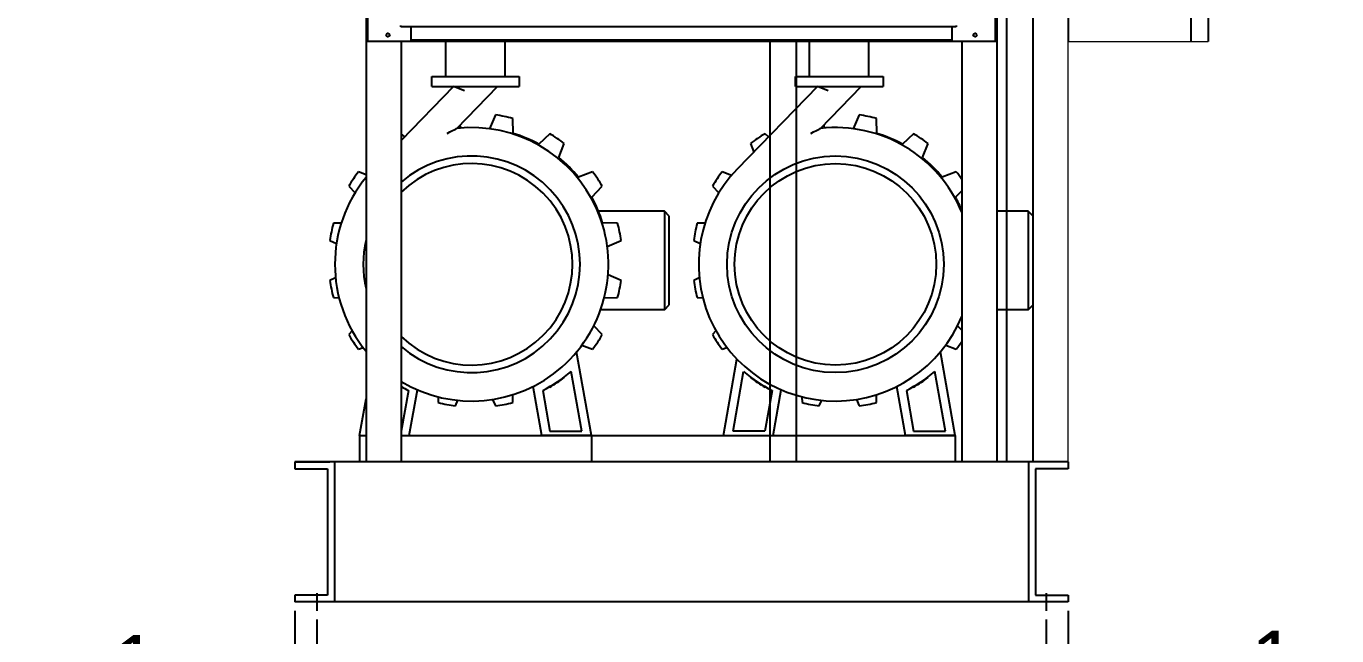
# Model space of a CAD drawing. Header units: inches. Extents: x 2163 to 2605, y 1222 to 1501.
# Drawn here: x 2271.6 to 2346.4, y 1281 to 1315.8 of the extents above; entities that cross this region are included whole.
import ezdxf

# ---------------------------------------------------------------- set-up
doc = ezdxf.new("R2010")
doc.units = ezdxf.units.IN
doc.header["$MEASUREMENT"] = 0
doc.header["$PDSIZE"] = -1
for name, color, linetype in [('External Disconnect 1 H1', 7, 'Continuous'), ('WATANK', 7, 'Continuous'), ('WCTANK', 7, 'Continuous'), ('WDPUMP', 7, 'Continuous'), ('WEPC', 7, 'Continuous'), ('WSPUMP', 7, 'Continuous')]:
    doc.layers.add(name, color=color, linetype=linetype)
doc.dimstyles.new('General Dimension', dxfattribs={"dimtxt": 3.5, "dimasz": 4, "dimexe": 1, "dimexo": 0.5, "dimgap": 0.09, "dimtad": 0, "dimtih": 1, "dimtoh": 1, "dimdec": 3, "dimzin": 0, "dimdsep": 46, "dimlunit": 5, "dimtxsty": 'Standard', "dimcen": 0.09, "dimadec": 0, "dimazin": 0, "dimtfac": 1, "dimtdec": 3, "dimtofl": 0, "dimtmove": 0, "dimatfit": 3, "dimfxl": 1, "dimtolj": 1, "dimtzin": 0, "dimarcsym": 0})

# ---------------------------------------------------------------- blocks, each defined once
blk = doc.blocks.new('*D42')
at = {"color": 0, "linetype": 'Continuous', "lineweight": -2}
for p, q in [((2331.027, 1282.458), (2331.027, 1276.123)), ((2329.777, 1281.958), (2329.777, 1276.123)), ((2325.777, 1277.123), (2321.777, 1277.123)), ((2335.027, 1277.123), (2339.027, 1277.123))]:
    blk.add_line(p, q, dxfattribs=at)
at = {"color": 0, "linetype": 'Continuous'}
for points in [[(2325.777, 1277.79), (2325.777, 1276.456), (2329.777, 1277.123)], [(2335.027, 1277.79), (2335.027, 1276.456), (2331.027, 1277.123)]]:
    blk.add_solid(points, dxfattribs=at)
at = {"layer": 'Defpoints', "color": 0, "linetype": 'Continuous'}
for p in [(2331.027, 1282.958), (2329.777, 1282.458), (2331.027, 1277.123)]:
    blk.add_point(p, dxfattribs=at)
at = {"color": 0, "linetype": 'Continuous', "insert": (2341.451, 1277.123), "char_height": 3.5, "attachment_point": 5}
blk.add_mtext('\\A1;1{\\H1x;\\S1/4;}', dxfattribs=at)
blk = doc.blocks.new('*D43')
at = {"color": 0, "linetype": 'Continuous', "lineweight": -2}
for p, q in [((2286.902, 1282.458), (2286.902, 1275.879)), ((2288.152, 1281.958), (2288.152, 1275.879)), ((2282.902, 1276.879), (2278.902, 1276.879)), ((2292.152, 1276.879), (2296.152, 1276.879))]:
    blk.add_line(p, q, dxfattribs=at)
at = {"color": 0, "linetype": 'Continuous'}
for points in [[(2282.902, 1277.546), (2282.902, 1276.212), (2286.902, 1276.879)], [(2292.152, 1277.546), (2292.152, 1276.212), (2288.152, 1276.879)]]:
    blk.add_solid(points, dxfattribs=at)
at = {"layer": 'Defpoints', "color": 0, "linetype": 'Continuous'}
for p in [(2286.902, 1282.958), (2288.152, 1282.458), (2286.902, 1276.879)]:
    blk.add_point(p, dxfattribs=at)
at = {"color": 0, "linetype": 'Continuous', "insert": (2276.479, 1276.879), "char_height": 3.5, "attachment_point": 5}
blk.add_mtext('\\A1;1{\\H1x;\\S1/4;}', dxfattribs=at)

msp = doc.modelspace()

# ---------------------------------------------------------------- linework, layer by layer
at = {"color": 0, "linetype": 'Continuous'}
for p, q in [((2331.0274, 1290.9578), (2286.9024, 1290.9578)), ((2331.0274, 1290.9578), (2286.9024, 1290.9578)), ((2286.9024, 1290.9578), (2286.9024, 1290.5678)), ((2286.9024, 1290.9578), (2286.9024, 1290.5678)), ((2289.1524, 1290.9578), (2289.1524, 1282.9578)), ((2289.1524, 1290.9578), (2289.1524, 1282.9578)), ((2328.7774, 1290.9578), (2328.7774, 1282.9578)), ((2328.7774, 1290.9578), (2328.7774, 1282.9578)), ((2331.0274, 1290.9578), (2331.0274, 1290.5678)), ((2331.0274, 1290.9578), (2331.0274, 1290.5678)), ((2286.9024, 1290.5678), (2288.7624, 1290.5678)), ((2286.9024, 1290.5678), (2288.7624, 1290.5678)), ((2288.7624, 1290.5678), (2288.7624, 1283.3478)), ((2288.7624, 1290.5678), (2288.7624, 1283.3478)), ((2331.0274, 1290.5678), (2329.1674, 1290.5678)), ((2329.1674, 1290.5678), (2329.1674, 1283.3478)), ((2331.0274, 1290.5678), (2329.1674, 1290.5678)), ((2329.1674, 1290.5678), (2329.1674, 1283.3478)), ((2288.7624, 1283.3478), (2286.9024, 1283.3478)), ((2286.9024, 1283.3478), (2286.9024, 1282.9578)), ((2288.7624, 1283.3478), (2286.9024, 1283.3478)), ((2286.9024, 1283.3478), (2286.9024, 1282.9578)), ((2331.0274, 1282.9578), (2286.9024, 1282.9578)), ((2331.0274, 1282.9578), (2286.9024, 1282.9578)), ((2288.1524, 1283.4578), (2288.1524, 1282.4578)), ((2288.1524, 1283.4578), (2288.1524, 1282.4578)), ((2329.1674, 1283.3478), (2331.0274, 1283.3478)), ((2329.1674, 1283.3478), (2331.0274, 1283.3478)), ((2329.7774, 1283.4578), (2329.7774, 1282.4578)), ((2329.7774, 1283.4578), (2329.7774, 1282.4578)), ((2331.0274, 1283.3478), (2331.0274, 1282.9578)), ((2331.0274, 1283.3478), (2331.0274, 1282.9578))]:
    msp.add_line(p, q, dxfattribs=at)
at = {"layer": 'External Disconnect 1 H1', "color": 0, "linetype": 'Continuous'}
for p, q in [((2331.0274, 1346.5919), (2331.0274, 1314.9578)), ((2331.0274, 1346.5919), (2331.0274, 1314.9578)), ((2338.0274, 1346.5919), (2338.0274, 1314.9578)), ((2338.0274, 1346.5919), (2338.0274, 1314.9578)), ((2339.0274, 1346.5919), (2339.0274, 1314.9578)), ((2339.0274, 1346.5919), (2339.0274, 1314.9578))]:
    msp.add_line(p, q, dxfattribs=at)
at = {"layer": 'External Disconnect 1 H1', "color": 0, "linetype": 'Continuous', "lineweight": 15}
for p, q in [((2331.0274, 1314.9578), (2339.0274, 1314.9578)), ((2331.0274, 1290.9578), (2331.0274, 1314.9578)), ((2331.0274, 1314.9578), (2339.0274, 1314.9578)), ((2331.0274, 1290.9578), (2331.0274, 1314.9578))]:
    msp.add_line(p, q, dxfattribs=at)
at = {"layer": 'WATANK', "color": 0, "linetype": 'Continuous'}
for p, q in [((2286.9024, 1290.9578), (2286.9024, 1290.5678)), ((2286.9024, 1290.9578), (2286.9024, 1290.5678)), ((2331.0274, 1290.9578), (2331.0274, 1290.5678)), ((2331.0274, 1290.9578), (2331.0274, 1290.5678))]:
    msp.add_line(p, q, dxfattribs=at)
at = {"layer": 'WCTANK', "color": 0, "linetype": 'Continuous'}
for radius in [6.1844, 5.754]:
    msp.add_circle((2317.7474, 1302.2378), radius, dxfattribs=at)
for radius, start, end in [(6.1844, 229.404295, 130.595705), (5.754, 225.621713, 134.378287), (6.1844, 166.93374, 193.06626)]:
    msp.add_arc((2296.9892, 1302.2378), radius, start, end, dxfattribs=at)
at = {"layer": 'WDPUMP', "color": 0, "linetype": 'Continuous'}
for p, q in [((2327.5274, 1305.2715), (2327.5274, 1321.5404)), ((2329.0274, 1290.9578), (2329.0274, 1321.5404)), ((2295.515, 1312.9578), (2295.515, 1314.9578)), ((2298.9034, 1312.9578), (2298.9034, 1314.9578)), ((2316.2731, 1312.9578), (2316.2731, 1314.9578)), ((2319.6616, 1312.9578), (2319.6616, 1314.9578)), ((2294.7092, 1312.3953), (2294.7092, 1312.9578)), ((2294.7092, 1312.9578), (2299.7092, 1312.9578)), ((2299.7092, 1312.9578), (2299.7092, 1312.3953)), ((2315.4674, 1312.3953), (2315.4674, 1312.9578)), ((2315.4674, 1312.9578), (2320.4674, 1312.9578)), ((2320.4674, 1312.9578), (2320.4674, 1312.3953)), ((2295.9592, 1312.3953), (2292.9649, 1309.3022)), ((2294.7092, 1312.3953), (2299.7092, 1312.3953)), ((2296.5842, 1312.1423), (2295.9592, 1312.3953)), ((2296.1363, 1309.996), (2298.4592, 1312.3953)), ((2316.7174, 1312.3953), (2312.1396, 1307.6665)), ((2315.4674, 1312.3953), (2320.4674, 1312.3953)), ((2317.3424, 1312.1423), (2316.7174, 1312.3953)), ((2316.8945, 1309.996), (2319.2174, 1312.3953)), ((2298.3515, 1310.7646), (2298.004, 1309.9765)), ((2299.3519, 1309.7067), (2299.3323, 1310.5695)), ((2319.1097, 1310.7646), (2318.7621, 1309.9765)), ((2320.11, 1309.7067), (2320.0905, 1310.5695)), ((2293.167, 1309.511), (2292.9746, 1309.6949)), ((2296.1363, 1309.996), (2296.1363, 1309.996)), ((2296.3948, 1310.0201), (2296.3213, 1310.1868)), ((2301.4434, 1309.6951), (2300.8195, 1309.0989)), ((2313.9252, 1309.511), (2313.7327, 1309.6949)), ((2316.8945, 1309.996), (2316.8945, 1309.996)), ((2317.1529, 1310.0201), (2317.0794, 1310.1868)), ((2322.2016, 1309.6951), (2321.5777, 1309.0989)), ((2301.9628, 1308.335), (2302.2749, 1309.1396)), ((2312.9013, 1309.1393), (2313.0913, 1308.6496)), ((2322.721, 1308.335), (2323.0331, 1309.1396)), ((2290.9649, 1307.3538), (2290.5274, 1307.5235)), ((2303.8907, 1307.5239), (2303.0861, 1307.2117)), ((2311.8204, 1307.3161), (2311.2856, 1307.5235)), ((2324.6489, 1307.5239), (2323.8443, 1307.2117)), ((2289.9718, 1306.692), (2290.3332, 1306.314)), ((2303.8501, 1306.0685), (2304.4463, 1306.6924)), ((2310.73, 1306.692), (2311.0913, 1306.314)), ((2324.6083, 1306.0685), (2324.9649, 1306.4416)), ((2307.9878, 1305.2715), (2304.225, 1305.2715)), ((2307.9878, 1305.2715), (2307.9878, 1299.644)), ((2308.2692, 1304.9902), (2307.9878, 1305.2715)), ((2328.746, 1305.2715), (2326.9649, 1305.2715)), ((2328.746, 1305.2715), (2328.746, 1299.644)), ((2329.0274, 1304.9902), (2328.746, 1305.2715)), ((2289.5474, 1304.5911), (2289.0974, 1304.5809)), ((2305.3208, 1304.5813), (2304.458, 1304.6008)), ((2308.2692, 1299.9254), (2308.2692, 1304.9902)), ((2310.3056, 1304.5911), (2309.8556, 1304.5809)), ((2329.0274, 1299.9254), (2329.0274, 1304.9902)), ((2288.9024, 1303.6001), (2289.2766, 1303.4351)), ((2304.7279, 1303.253), (2305.516, 1303.6005)), ((2309.6605, 1303.6001), (2310.0347, 1303.4351)), ((2289.2234, 1301.4566), (2288.9024, 1301.315)), ((2305.516, 1301.3155), (2304.7716, 1301.6438)), ((2309.9816, 1301.4566), (2309.6606, 1301.315)), ((2289.0975, 1300.3343), (2289.4217, 1300.3269)), ((2304.5542, 1300.3173), (2305.321, 1300.3347)), ((2307.9878, 1299.644), (2308.2692, 1299.9254)), ((2309.8557, 1300.3343), (2310.1799, 1300.3269)), ((2328.746, 1299.644), (2329.0274, 1299.9254)), ((2307.9878, 1299.644), (2304.3506, 1299.644)), ((2328.746, 1299.644), (2326.9649, 1299.644)), ((2327.5274, 1290.9578), (2327.5274, 1299.644)), ((2290.1737, 1298.4342), (2289.9721, 1298.2232)), ((2304.4466, 1298.2235), (2303.9619, 1298.7307)), ((2310.9319, 1298.4342), (2310.7302, 1298.2232)), ((2324.9649, 1298.4745), (2324.72, 1298.7307)), ((2290.5276, 1297.3917), (2290.7913, 1297.494)), ((2303.8232, 1292.4578), (2302.9807, 1297.2358)), ((2303.2864, 1297.6266), (2303.891, 1297.3921)), ((2311.2858, 1297.3917), (2311.5494, 1297.494)), ((2324.5814, 1292.4578), (2323.7389, 1297.2358)), ((2324.0446, 1297.6266), (2324.6492, 1297.3921)), ((2311.3534, 1292.4578), (2312.1235, 1296.8257)), ((2302.2753, 1295.7762), (2302.2671, 1295.7974)), ((2303.2714, 1292.7078), (2302.6696, 1296.1205)), ((2311.9052, 1292.7078), (2312.5069, 1296.1205)), ((2312.9099, 1295.7972), (2312.9016, 1295.776)), ((2323.0334, 1295.7762), (2323.0252, 1295.7974)), ((2324.0296, 1292.7078), (2323.4278, 1296.1205)), ((2293.3765, 1295.0384), (2292.9656, 1292.7078)), ((2292.975, 1295.2204), (2292.9971, 1295.2416)), ((2293.4292, 1292.4578), (2293.8905, 1295.0742)), ((2299.3327, 1294.3461), (2299.3429, 1294.7961)), ((2300.9892, 1292.4578), (2300.4944, 1295.2641)), ((2301.0419, 1295.0384), (2301.4528, 1292.7078)), ((2301.4216, 1295.2418), (2301.4438, 1295.2206)), ((2314.1347, 1295.0384), (2313.7237, 1292.7078)), ((2313.7331, 1295.2204), (2313.7553, 1295.2416)), ((2314.1874, 1292.4578), (2314.6487, 1295.0742)), ((2320.0909, 1294.3461), (2320.1011, 1294.7961)), ((2321.7474, 1292.4578), (2321.2525, 1295.2641)), ((2321.8001, 1295.0384), (2322.211, 1292.7078)), ((2322.1798, 1295.2418), (2322.202, 1295.2206)), ((2290.5952, 1292.4578), (2290.9649, 1294.5543)), ((2295.0787, 1294.6702), (2295.0861, 1294.346)), ((2296.0669, 1294.151), (2296.2084, 1294.4719)), ((2298.1869, 1294.5252), (2298.3519, 1294.151)), ((2315.8369, 1294.6702), (2315.8443, 1294.346)), ((2316.8251, 1294.151), (2316.9666, 1294.4719)), ((2318.9451, 1294.5252), (2319.1101, 1294.151)), ((2290.5952, 1292.4578), (2290.9649, 1292.4578)), ((2290.5952, 1292.4578), (2290.5952, 1290.9578)), ((2290.5952, 1292.4578), (2290.9649, 1292.4578)), ((2292.9656, 1292.7078), (2292.9649, 1292.7078)), ((2292.9649, 1292.4578), (2293.4292, 1292.4578)), ((2292.9649, 1292.4578), (2324.5814, 1292.4578)), ((2303.8232, 1292.4578), (2300.9892, 1292.4578)), ((2301.4528, 1292.7078), (2303.2714, 1292.7078)), ((2311.3534, 1292.4578), (2314.1874, 1292.4578)), ((2313.7237, 1292.7078), (2311.9052, 1292.7078)), ((2324.5814, 1292.4578), (2321.7474, 1292.4578)), ((2322.211, 1292.7078), (2324.0296, 1292.7078)), ((2324.5814, 1292.4578), (2324.5814, 1290.9578))]:
    msp.add_line(p, q, dxfattribs=at)
at = {"layer": 'WDPUMP', "color": 0, "linetype": 'Continuous', "flags": 128}
for points in [[(2295.5829, 1309.7116), (2295.5835, 1309.712), (2295.7447, 1309.7974), (2295.9047, 1309.8804), (2295.9862, 1309.9223), (2296.0632, 1309.9612), (2296.1106, 1309.9845), (2296.1297, 1309.9934), (2296.1363, 1309.996)], [(2316.341, 1309.7116), (2316.3417, 1309.712), (2316.5029, 1309.7974), (2316.6628, 1309.8804), (2316.7444, 1309.9223), (2316.8214, 1309.9612), (2316.8688, 1309.9845), (2316.8878, 1309.9934), (2316.8945, 1309.996)]]:
    msp.add_lwpolyline(points, dxfattribs=at)
at = {"layer": 'WDPUMP', "color": 0, "linetype": 'Continuous'}
for centre, radius, start, end in [((2297.2092, 1302.4578), 8.385, 75.33293, 82.170114), ((2317.9674, 1302.4578), 8.385, 75.33293, 82.170114), ((2296.9892, 1302.2378), 7.805, 238.961853, 96.273578), ((2297.2092, 1302.4578), 8.385, 120.33293, 120.409764), ((2297.2092, 1302.4578), 7.559, 61.469852, 73.533191), ((2297.2092, 1302.4578), 8.385, 52.83293, 59.670114), ((2317.9674, 1302.4578), 8.385, 120.33293, 127.170114), ((2317.7474, 1302.2378), 7.805, 22.372671, 96.273578), ((2317.9674, 1302.4578), 7.559, 61.469852, 73.533191), ((2317.9674, 1302.4578), 8.385, 52.83293, 59.670114), ((2297.2092, 1302.4578), 7.559, 38.969852, 51.033191), ((2317.9674, 1302.4578), 7.559, 38.969852, 51.033191), ((2297.2092, 1302.4578), 8.385, 142.83293, 149.670114), ((2297.2092, 1302.4578), 8.385, 30.33293, 37.170114), ((2317.7474, 1302.2378), 7.805, 135.929645, 337.627329), ((2317.9674, 1302.4578), 8.385, 142.83293, 149.670114), ((2317.9674, 1302.4578), 8.385, 33.433497, 37.170114), ((2296.9892, 1302.2378), 7.805, 140.520728, 219.479272), ((2297.2092, 1302.4578), 7.559, 16.469852, 28.533191), ((2317.9674, 1302.4578), 7.559, 22.223181, 28.533191), ((2297.2092, 1302.4578), 8.385, 165.33293, 172.170114), ((2297.2092, 1302.4578), 8.385, 7.83293, 14.670114), ((2317.9674, 1302.4578), 8.385, 165.33293, 172.170114), ((2297.2092, 1302.4578), 8.385, 187.83293, 194.670114), ((2297.2092, 1302.4578), 8.385, 345.33293, 352.170114), ((2317.9674, 1302.4578), 8.385, 187.83293, 194.670114), ((2297.2092, 1302.4578), 8.385, 210.33293, 217.170114), ((2297.2092, 1302.4578), 8.385, 322.83293, 329.670114), ((2317.9674, 1302.4578), 8.385, 210.33293, 217.170114), ((2317.9674, 1302.4578), 8.385, 322.83293, 326.566503), ((2297.4292, 1302.2378), 8.055, 296.647633, 310.585564), ((2297.2092, 1302.4578), 8.385, 300.33293, 307.170114), ((2317.7474, 1302.2378), 8.055, 229.414436, 243.352367), ((2317.9674, 1302.4578), 8.385, 232.83293, 239.670114), ((2318.1874, 1302.2378), 8.055, 296.647633, 310.585564), ((2317.9674, 1302.4578), 8.385, 300.33293, 307.170114), ((2296.9892, 1302.2378), 8.055, 240.02607, 243.352367), ((2297.2092, 1302.4578), 8.385, 239.590236, 239.670114), ((2297.2092, 1302.4578), 8.385, 255.33293, 262.170114), ((2297.2092, 1302.4578), 8.385, 277.83293, 284.670114), ((2317.9674, 1302.4578), 8.385, 255.33293, 262.170114), ((2317.9674, 1302.4578), 8.385, 277.83293, 284.670114)]:
    msp.add_arc(centre, radius, start, end, dxfattribs=at)
at = {"layer": 'WEPC', "color": 0, "linetype": 'Continuous'}
for p, q in [((2290.9649, 1356.345), (2290.9649, 1314.9578)), ((2290.9649, 1356.345), (2290.9649, 1314.9578)), ((2291.0406, 1356.345), (2291.0406, 1314.9578)), ((2291.0406, 1356.345), (2291.0406, 1314.9578)), ((2326.8892, 1314.9578), (2326.8892, 1356.345)), ((2326.8892, 1314.9578), (2326.8892, 1356.345)), ((2326.9649, 1356.345), (2326.9649, 1314.9578)), ((2326.9649, 1356.345), (2326.9649, 1314.9578)), ((2292.9502, 1315.7954), (2292.9502, 1315.8711)), ((2292.9502, 1315.7954), (2292.9502, 1315.8711)), ((2324.6357, 1315.7954), (2292.9502, 1315.7954)), ((2324.6357, 1315.7954), (2292.9502, 1315.7954)), ((2293.5142, 1315.7954), (2293.5142, 1314.9578)), ((2293.5142, 1315.7954), (2293.5142, 1314.9578)), ((2324.4156, 1314.9578), (2324.4156, 1315.7954)), ((2324.4156, 1314.9578), (2324.4156, 1315.7954)), ((2324.6357, 1315.8711), (2324.6357, 1315.7954)), ((2324.6357, 1315.8711), (2324.6357, 1315.7954)), ((2291.0406, 1314.9578), (2290.9649, 1314.9578)), ((2290.9649, 1314.9578), (2290.9649, 1290.9578)), ((2291.0406, 1314.9578), (2290.9649, 1314.9578)), ((2290.9649, 1314.9578), (2290.9649, 1290.9578)), ((2293.5142, 1314.9578), (2291.0406, 1314.9578)), ((2293.5142, 1314.9578), (2291.0406, 1314.9578)), ((2292.9649, 1314.9578), (2292.9649, 1290.9578)), ((2292.9649, 1314.9578), (2292.9649, 1290.9578)), ((2324.4156, 1315.0335), (2293.5142, 1315.0335)), ((2324.4156, 1315.0335), (2293.5142, 1315.0335)), ((2324.4156, 1314.9578), (2293.5142, 1314.9578)), ((2324.4156, 1314.9578), (2293.5142, 1314.9578)), ((2326.8892, 1314.9578), (2324.4156, 1314.9578)), ((2326.8892, 1314.9578), (2324.4156, 1314.9578)), ((2324.9649, 1314.9578), (2324.9649, 1290.9578)), ((2324.9649, 1314.9578), (2324.9649, 1290.9578)), ((2326.9649, 1314.9578), (2326.8892, 1314.9578)), ((2326.9649, 1314.9578), (2326.8892, 1314.9578)), ((2326.9649, 1314.9578), (2326.9649, 1290.9578)), ((2326.9649, 1314.9578), (2326.9649, 1290.9578))]:
    msp.add_line(p, q, dxfattribs=at)
for centre in [(2292.2149, 1315.3328), (2292.2149, 1315.3328), (2325.7149, 1315.3328), (2325.7149, 1315.3328)]:
    msp.add_circle(centre, 0.0995, dxfattribs=at)
at = {"layer": 'WSPUMP', "color": 0, "linetype": 'Continuous'}
for p, q in [((2327.5274, 1290.9578), (2327.5274, 1321.5404)), ((2329.0274, 1290.9578), (2329.0274, 1321.5404)), ((2295.515, 1312.9578), (2295.515, 1314.9578)), ((2298.9034, 1312.9578), (2298.9034, 1314.9578)), ((2314.0274, 1290.9578), (2314.0274, 1314.9578)), ((2315.5274, 1290.9578), (2315.5274, 1314.9578)), ((2294.7092, 1312.3953), (2294.7092, 1312.9578)), ((2294.7092, 1312.9578), (2299.7092, 1312.9578)), ((2299.7092, 1312.9578), (2299.7092, 1312.3953)), ((2295.9592, 1312.3953), (2292.9649, 1309.3022)), ((2294.7092, 1312.3953), (2299.7092, 1312.3953)), ((2296.5842, 1312.1423), (2295.9592, 1312.3953)), ((2296.1363, 1309.996), (2298.4592, 1312.3953)), ((2298.3515, 1310.7646), (2298.004, 1309.9765)), ((2299.3519, 1309.7067), (2299.3323, 1310.5695)), ((2293.167, 1309.511), (2292.9746, 1309.6949)), ((2296.1363, 1309.996), (2296.1363, 1309.996)), ((2296.3948, 1310.0201), (2296.3213, 1310.1868)), ((2301.4434, 1309.6951), (2300.8195, 1309.0989)), ((2301.9628, 1308.335), (2302.2749, 1309.1396)), ((2290.9649, 1307.3538), (2290.5274, 1307.5235)), ((2303.8907, 1307.5239), (2303.0861, 1307.2117)), ((2289.9718, 1306.692), (2290.3332, 1306.314)), ((2303.8501, 1306.0685), (2304.4463, 1306.6924)), ((2307.9878, 1305.2715), (2304.225, 1305.2715)), ((2307.9878, 1305.2715), (2307.9878, 1299.644)), ((2308.2692, 1304.9902), (2307.9878, 1305.2715)), ((2289.5474, 1304.5911), (2289.0974, 1304.5809)), ((2305.3208, 1304.5813), (2304.458, 1304.6008)), ((2308.2692, 1299.9254), (2308.2692, 1304.9902)), ((2329.0274, 1299.9254), (2329.0274, 1304.9902)), ((2288.9024, 1303.6001), (2289.2766, 1303.4351)), ((2304.7279, 1303.253), (2305.516, 1303.6005)), ((2289.2234, 1301.4566), (2288.9024, 1301.315)), ((2305.516, 1301.3155), (2304.7716, 1301.6438)), ((2289.0975, 1300.3343), (2289.4217, 1300.3269)), ((2304.5542, 1300.3173), (2305.321, 1300.3347)), ((2307.9878, 1299.644), (2308.2692, 1299.9254)), ((2307.9878, 1299.644), (2304.3506, 1299.644)), ((2290.1737, 1298.4342), (2289.9721, 1298.2232)), ((2304.4466, 1298.2235), (2303.9619, 1298.7307)), ((2290.5276, 1297.3917), (2290.7913, 1297.494)), ((2303.8232, 1292.4578), (2302.9807, 1297.2358)), ((2303.2864, 1297.6266), (2303.891, 1297.3921)), ((2302.2753, 1295.7762), (2302.2671, 1295.7974)), ((2303.2714, 1292.7078), (2302.6696, 1296.1205)), ((2293.3765, 1295.0384), (2292.9656, 1292.7078)), ((2292.975, 1295.2204), (2292.9971, 1295.2416)), ((2293.4292, 1292.4578), (2293.8905, 1295.0742)), ((2299.3327, 1294.3461), (2299.3429, 1294.7961)), ((2300.9892, 1292.4578), (2300.4944, 1295.2641)), ((2301.0419, 1295.0384), (2301.4528, 1292.7078)), ((2301.4216, 1295.2418), (2301.4438, 1295.2206)), ((2290.5952, 1292.4578), (2290.9649, 1294.5543)), ((2295.0787, 1294.6702), (2295.0861, 1294.346)), ((2296.0669, 1294.151), (2296.2084, 1294.4719)), ((2298.1869, 1294.5252), (2298.3519, 1294.151)), ((2290.5952, 1292.4578), (2290.9649, 1292.4578)), ((2290.5952, 1292.4578), (2290.5952, 1290.9578)), ((2290.5952, 1292.4578), (2290.9649, 1292.4578)), ((2292.9656, 1292.7078), (2292.9649, 1292.7078)), ((2292.9649, 1292.4578), (2293.4292, 1292.4578)), ((2292.9649, 1292.4578), (2303.8232, 1292.4578)), ((2303.8232, 1292.4578), (2300.9892, 1292.4578)), ((2301.4528, 1292.7078), (2303.2714, 1292.7078)), ((2303.8232, 1292.4578), (2303.8232, 1290.9578)), ((2286.9024, 1290.9578), (2288.9024, 1290.9578)), ((2286.9024, 1290.9578), (2288.9024, 1290.9578)), ((2331.0274, 1290.9578), (2329.0274, 1290.9578)), ((2331.0274, 1290.9578), (2329.0274, 1290.9578))]:
    msp.add_line(p, q, dxfattribs=at)
at = {"layer": 'WSPUMP', "color": 0, "linetype": 'Continuous', "flags": 128}
msp.add_lwpolyline([(2295.5829, 1309.7116), (2295.5835, 1309.712), (2295.7447, 1309.7974), (2295.9047, 1309.8804), (2295.9862, 1309.9223), (2296.0632, 1309.9612), (2296.1106, 1309.9845), (2296.1297, 1309.9934), (2296.1363, 1309.996)], dxfattribs=at)
at = {"layer": 'WSPUMP', "color": 0, "linetype": 'Continuous'}
for centre, radius, start, end in [((2297.2092, 1302.4578), 8.385, 75.33293, 82.170114), ((2296.9892, 1302.2378), 7.805, 238.961853, 96.273578), ((2297.2092, 1302.4578), 8.385, 120.33293, 120.409764), ((2297.2092, 1302.4578), 7.559, 61.469852, 73.533191), ((2297.2092, 1302.4578), 8.385, 52.83293, 59.670114), ((2297.2092, 1302.4578), 7.559, 38.969852, 51.033191), ((2297.2092, 1302.4578), 8.385, 142.83293, 149.670114), ((2297.2092, 1302.4578), 8.385, 30.33293, 37.170114), ((2296.9892, 1302.2378), 7.805, 140.520728, 219.479272), ((2297.2092, 1302.4578), 7.559, 16.469852, 28.533191), ((2297.2092, 1302.4578), 8.385, 165.33293, 172.170114), ((2297.2092, 1302.4578), 8.385, 7.83293, 14.670114), ((2297.2092, 1302.4578), 8.385, 187.83293, 194.670114), ((2297.2092, 1302.4578), 8.385, 345.33293, 352.170114), ((2297.2092, 1302.4578), 8.385, 210.33293, 217.170114), ((2297.2092, 1302.4578), 8.385, 322.83293, 329.670114), ((2297.4292, 1302.2378), 8.055, 296.647633, 310.585564), ((2297.2092, 1302.4578), 8.385, 300.33293, 307.170114), ((2296.9892, 1302.2378), 8.055, 240.02607, 243.352367), ((2297.2092, 1302.4578), 8.385, 239.590236, 239.670114), ((2297.2092, 1302.4578), 8.385, 255.33293, 262.170114), ((2297.2092, 1302.4578), 8.385, 277.83293, 284.670114)]:
    msp.add_arc(centre, radius, start, end, dxfattribs=at)

# ---------------------------------------------------------------- dimensions: what is measured, and where the dimension line sits
at = {"color": 0, "linetype": 'Continuous'}
for base, p1, p2, picture, middle in [((2286.9024, 1276.879), (2288.1524, 1282.4578), (2286.9024, 1282.9578), '*D43', (2276.479, 1276.879)), ((2331.0274, 1277.1229), (2329.7774, 1282.4578), (2331.0274, 1282.9578), '*D42', (2341.4507, 1277.1229))]:
    dim = msp.add_linear_dim(base=base, p1=p1, p2=p2, dimstyle='General Dimension', dxfattribs=at)
    dim.commit()
    dim.dimension.update_dxf_attribs({"geometry": picture, "text_midpoint": middle})

doc.saveas('drawing.dxf')
